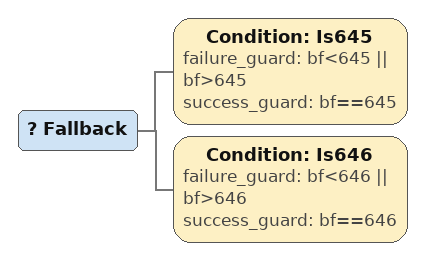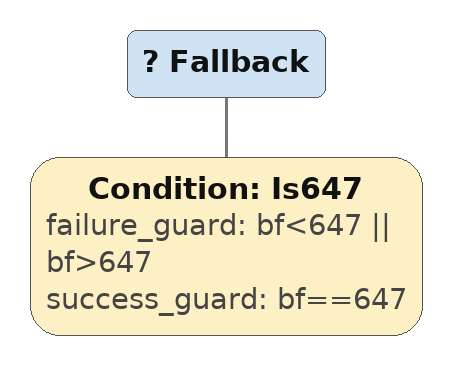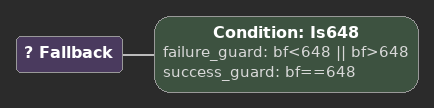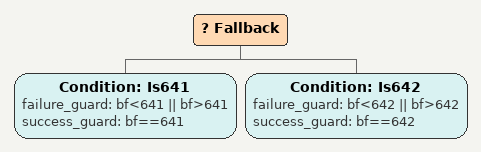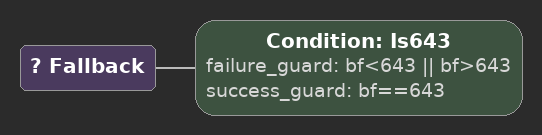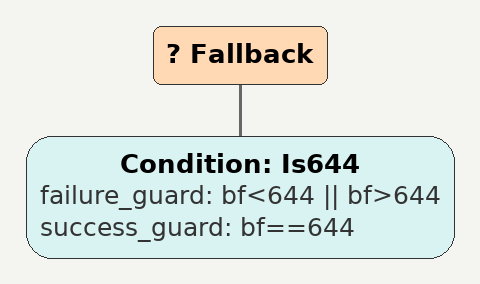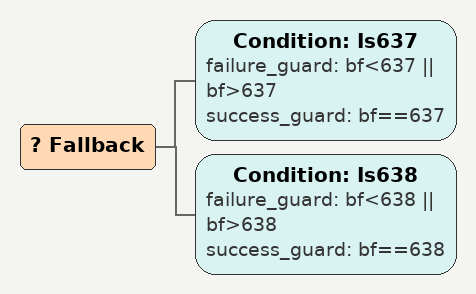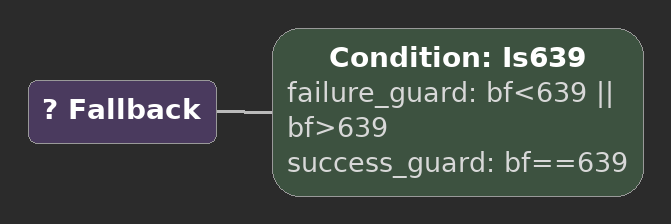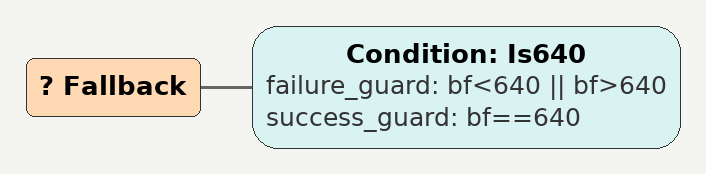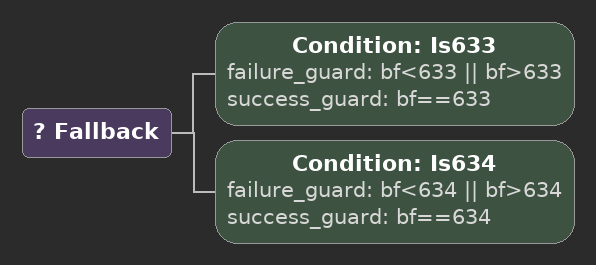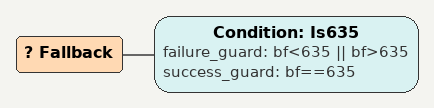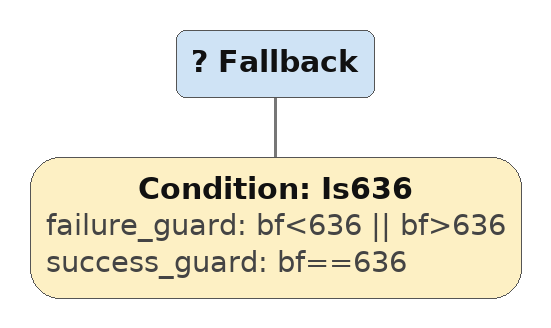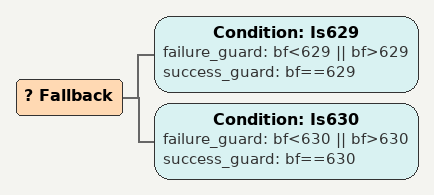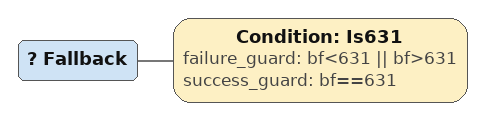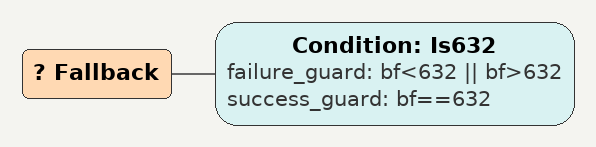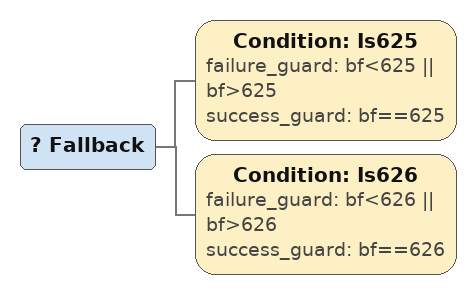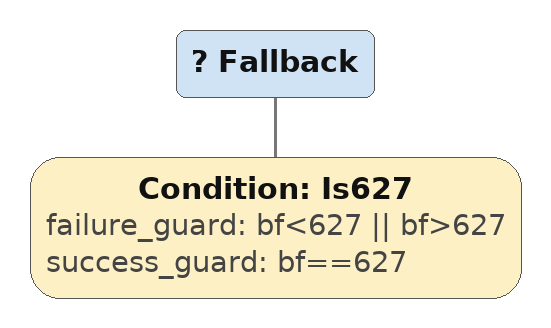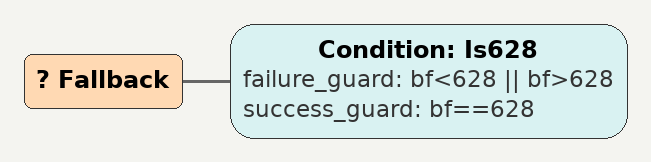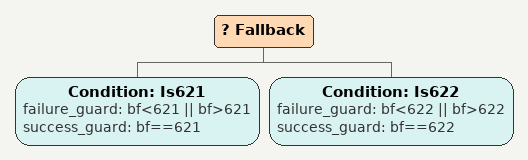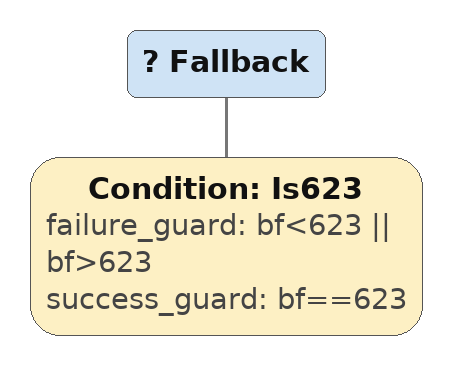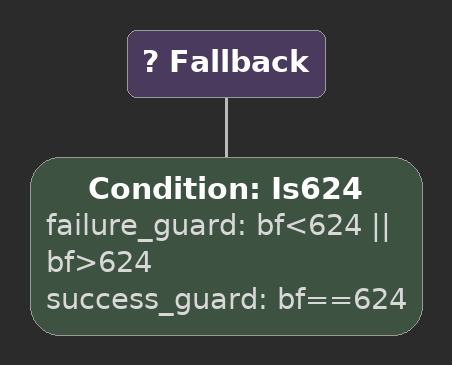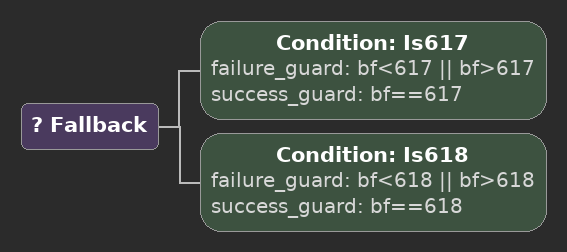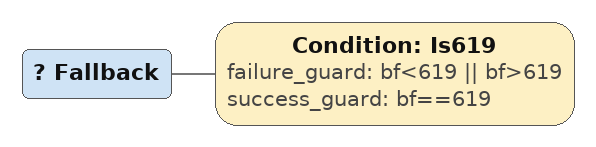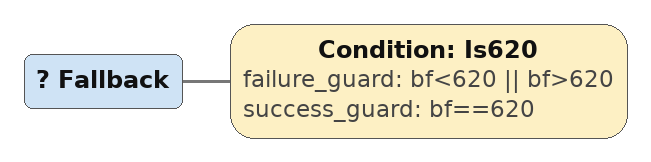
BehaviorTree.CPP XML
<Fallback>
    <Condition ID="Is645" failure_guard="bf&lt;645 || bf>645" success_guard="bf==645"/>
    <Condition ID="Is646" failure_guard="bf&lt;646 || bf>646" success_guard="bf==646"/>
        sequence644
        sequence
        children {
        } end_children
    } end_composite
</Fallback>

<Fallback>
    <Condition ID="Is647" failure_guard="bf&lt;647 || bf>647" success_guard="bf==647"/>
        sequence644
        sequence
        children {
        } end_children
    } end_composite
</Fallback>

<Fallback>
    <Condition ID="Is648" failure_guard="bf&lt;648 || bf>648" success_guard="bf==648"/>
        sequence644
        sequence
        children {
        } end_children
    } end_composite
</Fallback>

<Fallback>
    <Condition ID="Is641" failure_guard="bf&lt;641 || bf>641" success_guard="bf==641"/>
    <Condition ID="Is642" failure_guard="bf&lt;642 || bf>642" success_guard="bf==642"/>
        sequence640
        sequence
        children {
        } end_children
    } end_composite
</Fallback>

<Fallback>
    <Condition ID="Is643" failure_guard="bf&lt;643 || bf>643" success_guard="bf==643"/>
        sequence640
        sequence
        children {
        } end_children
    } end_composite
</Fallback>

<Fallback>
    <Condition ID="Is644" failure_guard="bf&lt;644 || bf>644" success_guard="bf==644"/>
        sequence640
        sequence
        children {
        } end_children
    } end_composite
</Fallback>

<Fallback>
    <Condition ID="Is637" failure_guard="bf&lt;637 || bf>637" success_guard="bf==637"/>
    <Condition ID="Is638" failure_guard="bf&lt;638 || bf>638" success_guard="bf==638"/>
        sequence636
        sequence
        children {
        } end_children
    } end_composite
</Fallback>

<Fallback>
    <Condition ID="Is639" failure_guard="bf&lt;639 || bf>639" success_guard="bf==639"/>
        sequence636
        sequence
        children {
        } end_children
    } end_composite
</Fallback>

<Fallback>
    <Condition ID="Is640" failure_guard="bf&lt;640 || bf>640" success_guard="bf==640"/>
        sequence636
        sequence
        children {
        } end_children
    } end_composite
</Fallback>

<Fallback>
    <Condition ID="Is633" failure_guard="bf&lt;633 || bf>633" success_guard="bf==633"/>
    <Condition ID="Is634" failure_guard="bf&lt;634 || bf>634" success_guard="bf==634"/>
        sequence632
        sequence
        children {
        } end_children
    } end_composite
</Fallback>

<Fallback>
    <Condition ID="Is635" failure_guard="bf&lt;635 || bf>635" success_guard="bf==635"/>
        sequence632
        sequence
        children {
        } end_children
    } end_composite
</Fallback>

<Fallback>
    <Condition ID="Is636" failure_guard="bf&lt;636 || bf>636" success_guard="bf==636"/>
        sequence632
        sequence
        children {
        } end_children
    } end_composite
</Fallback>

<Fallback>
    <Condition ID="Is629" failure_guard="bf&lt;629 || bf>629" success_guard="bf==629"/>
    <Condition ID="Is630" failure_guard="bf&lt;630 || bf>630" success_guard="bf==630"/>
        sequence628
        sequence
        children {
        } end_children
    } end_composite
</Fallback>

<Fallback>
    <Condition ID="Is631" failure_guard="bf&lt;631 || bf>631" success_guard="bf==631"/>
        sequence628
        sequence
        children {
        } end_children
    } end_composite
</Fallback>

<Fallback>
    <Condition ID="Is632" failure_guard="bf&lt;632 || bf>632" success_guard="bf==632"/>
        sequence628
        sequence
        children {
        } end_children
    } end_composite
</Fallback>

<Fallback>
    <Condition ID="Is625" failure_guard="bf&lt;625 || bf>625" success_guard="bf==625"/>
    <Condition ID="Is626" failure_guard="bf&lt;626 || bf>626" success_guard="bf==626"/>
        sequence624
        sequence
        children {
        } end_children
    } end_composite
</Fallback>

<Fallback>
    <Condition ID="Is627" failure_guard="bf&lt;627 || bf>627" success_guard="bf==627"/>
        sequence624
        sequence
        children {
        } end_children
    } end_composite
</Fallback>

<Fallback>
    <Condition ID="Is628" failure_guard="bf&lt;628 || bf>628" success_guard="bf==628"/>
        sequence624
        sequence
        children {
        } end_children
    } end_composite
</Fallback>

<Fallback>
    <Condition ID="Is621" failure_guard="bf&lt;621 || bf>621" success_guard="bf==621"/>
    <Condition ID="Is622" failure_guard="bf&lt;622 || bf>622" success_guard="bf==622"/>
        sequence620
        sequence
        children {
        } end_children
    } end_composite
</Fallback>

<Fallback>
    <Condition ID="Is623" failure_guard="bf&lt;623 || bf>623" success_guard="bf==623"/>
        sequence620
        sequence
        children {
        } end_children
    } end_composite
</Fallback>

<Fallback>
    <Condition ID="Is624" failure_guard="bf&lt;624 || bf>624" success_guard="bf==624"/>
        sequence620
        sequence
        children {
        } end_children
    } end_composite
</Fallback>

<Fallback>
    <Condition ID="Is617" failure_guard="bf&lt;617 || bf>617" success_guard="bf==617"/>
    <Condition ID="Is618" failure_guard="bf&lt;618 || bf>618" success_guard="bf==618"/>
        sequence616
        sequence
        children {
        } end_children
    } end_composite
</Fallback>

<Fallback>
    <Condition ID="Is619" failure_guard="bf&lt;619 || bf>619" success_guard="bf==619"/>
        sequence616
        sequence
        children {
        } end_children
    } end_composite
</Fallback>

<Fallback>
    <Condition ID="Is620" failure_guard="bf&lt;620 || bf>620" success_guard="bf==620"/>
        sequence616
        sequence
        children {
        } end_children
    } end_composite
</Fallback>
